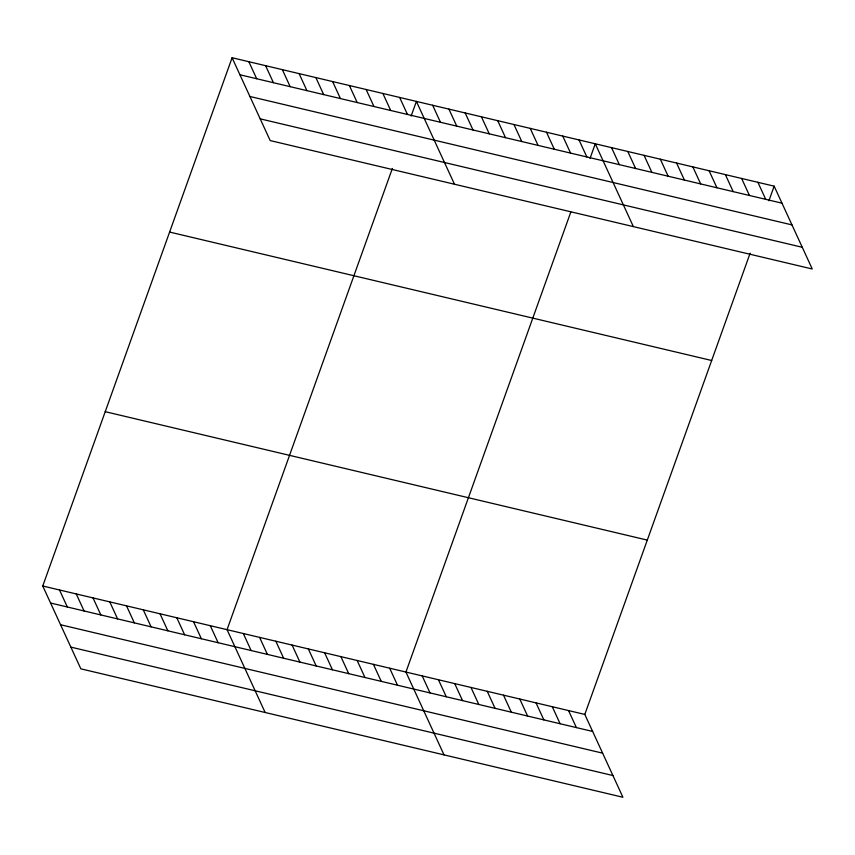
<?xml version="1.0" encoding="UTF-8"?>
<svg xmlns="http://www.w3.org/2000/svg" width="855" height="855" viewBox="0 0 855 855"><rect width="100%" height="100%" fill="white"/><g stroke="black" fill="none" stroke-linecap="round" stroke-linejoin="round"><path stroke-width="1.28" d="M750.124 253.219L584.809 714.427L622.91 797.255L80.84 668.834L42.75 586.006L232.09 57.745L774.16 186.166L812.25 268.994L270.191 140.573L232.09 57.745M392.36 168.456L227.056 629.675L265.146 712.493M411.148 116.034L416.396 101.414L454.486 184.231M570.809 212.061L405.933 672.051L444.023 754.88M590.036 158.421L595.272 143.79L633.373 226.618M768.912 200.797L774.16 186.166M239.913 74.759L781.983 203.18M249.906 96.476L791.965 224.897M260.198 118.845L802.257 247.277M169.611 232.068L711.67 360.5M105.229 411.683L647.299 540.104M42.75 586.006L584.809 714.427M50.573 603.021L592.633 731.442M60.566 624.738L602.625 753.159M70.858 647.117L612.917 775.538M757.893 182.318L765.717 199.322M741.627 178.46L749.45 195.474M725.371 174.612L733.195 191.616M709.105 170.754L716.928 187.769M692.849 166.907L700.673 183.911M676.583 163.049L684.406 180.063M660.327 159.201L668.15 176.205M644.061 155.343L651.884 172.357M627.794 151.495L635.618 168.499M611.539 147.637L619.362 164.652M579.017 139.931L586.84 156.946M562.75 136.084L570.574 153.088M546.484 132.236L554.307 149.24M530.228 128.378L538.052 145.393M513.962 124.531L521.785 141.535M497.706 120.673L505.529 137.687M481.44 116.825L489.263 133.829M465.184 112.967L473.007 129.981M448.918 109.119L456.741 126.123M432.651 105.261L440.475 122.276M399.638 97.438L407.461 114.452M382.88 93.473L390.703 110.477M366.132 89.497L373.956 106.512M349.374 85.532L357.198 102.536M332.616 81.567L340.44 98.571M315.869 77.591L323.692 94.606M299.111 73.626L306.934 90.63M282.353 69.65L290.176 86.665M568.554 710.58L576.377 727.584M265.606 65.685L273.429 82.689M552.287 706.722L560.111 723.736M248.848 61.72L256.671 78.724M536.032 702.874L543.855 719.878M519.765 699.016L527.588 716.03M503.499 695.168L511.322 712.172M487.243 691.31L495.066 708.325M470.977 687.463L478.8 704.467M454.721 683.605L462.544 700.619M438.455 679.757L446.278 696.761M422.199 675.899L430.022 692.913M389.666 668.204L397.49 685.208M373.411 664.346L381.234 681.35M357.144 660.498L364.967 677.502M340.889 656.64L348.712 673.655M324.622 652.793L332.445 669.796M308.356 648.934L316.179 665.949M292.1 645.087L299.923 662.091M275.834 641.229L283.657 658.243M259.578 637.381L267.401 654.385M243.312 633.523L251.135 650.537M210.298 625.7L218.121 642.714M193.54 621.735L201.363 638.738M176.793 617.759L184.616 634.773M160.035 613.794L167.858 630.798M143.277 609.829L151.1 626.833M126.519 605.853L134.342 622.867M109.771 601.888L117.595 618.892M93.013 597.912L100.837 614.927M76.255 593.947L84.079 610.951M59.508 589.982L67.331 606.986"/></g></svg>
